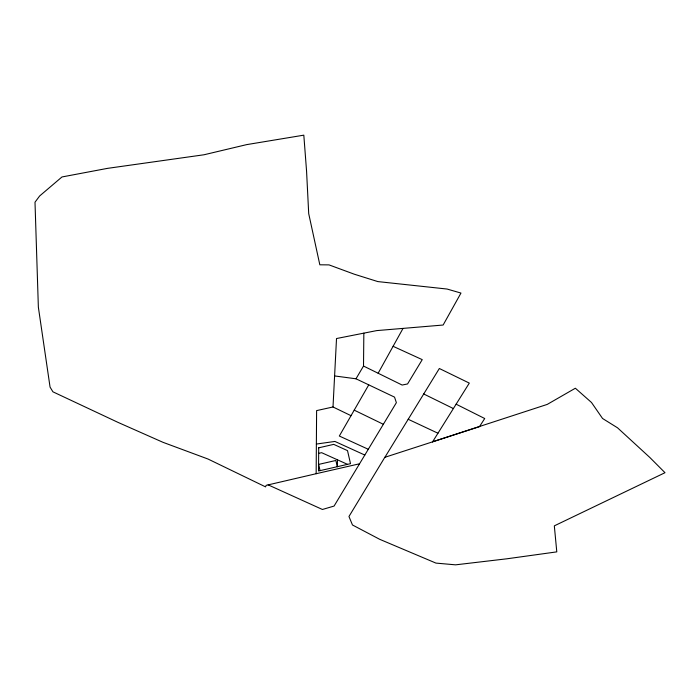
<?xml version="1.0" encoding="UTF-8"?>
<svg xmlns="http://www.w3.org/2000/svg" width="700" height="700" viewBox="0 0 700 700"><rect width="100%" height="100%" fill="white"/><g stroke="black" fill="none" stroke-linecap="round" stroke-linejoin="round"><path stroke-width="1.05" d="M333.007 406.98L336.516 338.537L376.74 330.601L443.135 325.027L460.968 293.064L447.099 289.047L377.825 281.584L354.331 274.216L329.026 264.889L319.83 264.801L308.709 213.649L306.565 171.106L303.817 135.161L246.68 144.62L204.006 154.77L107.538 168.359L61.976 176.96L39.637 195.982L35 202.213L38.36 307.134L50.059 387.091L52.92 391.816L118.038 422.398L163.021 442.33L207.996 459.025L265.571 486.876L266.14 485.345L316.155 473.716L316.61 410.611L333.007 406.98L351.024 415.678M334.6 375.935L355.985 378.796L363.51 366.047L363.842 333.148M337.391 466.673L337.488 459.83M378.14 373.249L402.981 328.493M268.161 484.873L322.42 509.477L334.075 506.065L396.375 402.675L394.537 397.127L368.751 384.86L339.325 436.03L368.305 449.286M384.851 457.363L439.346 368.498L469.306 383.101L432.565 441.849L384.816 457.319L348.959 516.504L352.476 524.983L379.706 539.315L435.942 563.097L455.577 564.839L506.791 558.81L556.789 551.871L554.321 525.849L665 472.701L649.836 457.485L617.549 427.822L602.551 418.486L591.509 402.5L575.365 388.22L547.234 404.408L432.539 441.805M432.565 441.849L479.474 426.65L484.715 418.521L456.129 404.18M318.666 453.355L321.632 452.681L347.524 464.354M316.155 473.716L359.546 463.785M316.365 444.054L334.915 441.438L364.822 455.052M393.094 346.308L422.24 359.642L407.566 383.95L402.132 385.044L363.51 366.047M408.17 419.256L437.955 433.23M355.985 378.796L368.751 384.86M354.209 410.148L383.355 424.287M423.658 393.942L453.381 408.564M320.084 470.636L318.579 464.424L335.869 460.469L337.33 466.69M318.71 447.808L318.526 470.995L350.507 463.671L347.506 450.625L333.743 444.369L318.71 447.808"/></g></svg>
